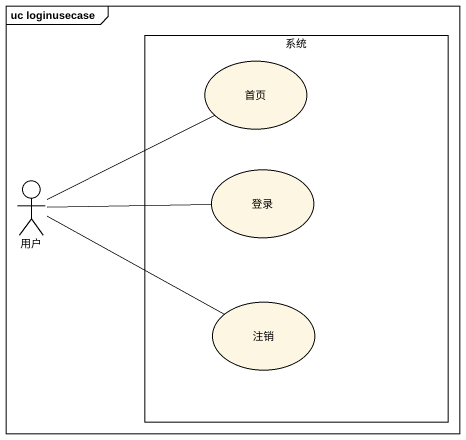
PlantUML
@startuml
mainframe uc loginusecase
rectangle 系统 {
  usecase 首页
  usecase 登录
  usecase 注销
}
actor 用户
用户 -right- 首页
用户 -right- 登录
用户 -right- 注销
@enduml
